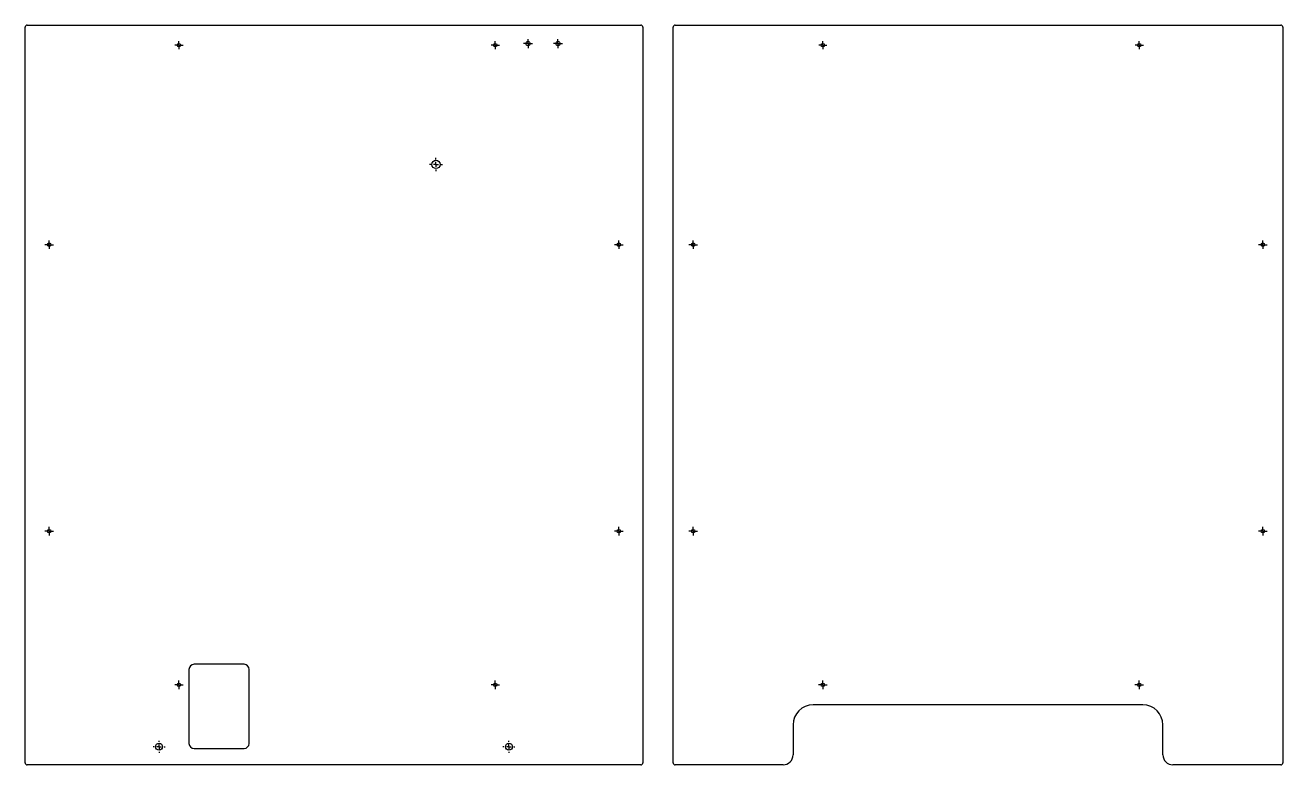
# Model space of a CAD drawing. Header units: millimetres. Extents: x 47 to 3316, y 82 to 1585.
# Drawn here: x 1385 to 2643, y 83 to 823 of the extents above; entities that cross this region are included whole.
import ezdxf

# ---------------------------------------------------------------- set-up
doc = ezdxf.new("R2010")
doc.units = ezdxf.units.MM
doc.layers.add('10', color=7, linetype='Continuous')

# ---------------------------------------------------------------- blocks, each defined once
blk = doc.blocks.new('SW_CENTERMARKSYMBOL_0')
at = {"layer": '10', "color": 0}
for p, q in [((-2.5, 0), (-4.1, 0)), ((0, 0), (-2.5, 0)), ((0, 2.5), (0, 4.1)), ((0, 0), (0, 2.5)), ((0, 0), (0, -2.5)), ((0, 0), (2.5, 0)), ((2.5, 0), (4.1, 0)), ((0, -2.5), (0, -4.1))]:
    blk.add_line(p, q, dxfattribs=at)
blk = doc.blocks.new('SW_CENTERMARKSYMBOL_1')
at = {"layer": '10', "color": 0}
for p, q in [((-2.5, 0), (-4.1, 0)), ((0, 0), (-2.5, 0)), ((0, 2.5), (0, 4.1)), ((0, 0), (0, 2.5)), ((0, 0), (0, -2.5)), ((0, 0), (2.5, 0)), ((2.5, 0), (4.1, 0)), ((0, -2.5), (0, -4.1))]:
    blk.add_line(p, q, dxfattribs=at)
blk = doc.blocks.new('SW_CENTERMARKSYMBOL_2')
at = {"layer": '10', "color": 0}
for p, q in [((-2.5, 0), (-4.25, 0)), ((0, 0), (-2.5, 0)), ((0, 2.5), (0, 4.25)), ((0, 0), (0, 2.5)), ((0, 0), (0, -2.5)), ((0, 0), (2.5, 0)), ((2.5, 0), (4.25, 0)), ((0, -2.5), (0, -4.25))]:
    blk.add_line(p, q, dxfattribs=at)
blk = doc.blocks.new('SW_CENTERMARKSYMBOL_3')
at = {"layer": '10', "color": 0}
for p, q in [((-2.5, 0), (-4.25, 0)), ((0, 0), (-2.5, 0)), ((0, 2.5), (0, 4.25)), ((0, 0), (0, 2.5)), ((0, 0), (0, -2.5)), ((0, 0), (2.5, 0)), ((2.5, 0), (4.25, 0)), ((0, -2.5), (0, -4.25))]:
    blk.add_line(p, q, dxfattribs=at)
blk = doc.blocks.new('SW_CENTERMARKSYMBOL_4')
at = {"layer": '10', "color": 0}
for p, q in [((-2.5, 0), (-4.25, 0)), ((0, 0), (-2.5, 0)), ((0, 2.5), (0, 4.25)), ((0, 0), (0, 2.5)), ((0, 0), (0, -2.5)), ((0, 0), (2.5, 0)), ((2.5, 0), (4.25, 0)), ((0, -2.5), (0, -4.25))]:
    blk.add_line(p, q, dxfattribs=at)
blk = doc.blocks.new('SW_CENTERMARKSYMBOL_5')
at = {"layer": '10', "color": 0}
for p, q in [((-2.5, 0), (-4.25, 0)), ((0, 0), (-2.5, 0)), ((0, 2.5), (0, 4.25)), ((0, 0), (0, 2.5)), ((0, 0), (0, -2.5)), ((0, 0), (2.5, 0)), ((2.5, 0), (4.25, 0)), ((0, -2.5), (0, -4.25))]:
    blk.add_line(p, q, dxfattribs=at)
blk = doc.blocks.new('SW_CENTERMARKSYMBOL_6')
at = {"layer": '10', "color": 0}
for p, q in [((-2.5, 0), (-4.25, 0)), ((0, 0), (-2.5, 0)), ((0, 2.5), (0, 4.25)), ((0, 0), (0, 2.5)), ((0, 0), (0, -2.5)), ((0, 0), (2.5, 0)), ((2.5, 0), (4.25, 0)), ((0, -2.5), (0, -4.25))]:
    blk.add_line(p, q, dxfattribs=at)
blk = doc.blocks.new('SW_CENTERMARKSYMBOL_7')
at = {"layer": '10', "color": 0}
for p, q in [((-2.5, 0), (-4.25, 0)), ((0, 0), (-2.5, 0)), ((0, 2.5), (0, 4.25)), ((0, 0), (0, 2.5)), ((0, 0), (0, -2.5)), ((0, 0), (2.5, 0)), ((2.5, 0), (4.25, 0)), ((0, -2.5), (0, -4.25))]:
    blk.add_line(p, q, dxfattribs=at)
blk = doc.blocks.new('SW_CENTERMARKSYMBOL_8')
at = {"layer": '10', "color": 0}
for p, q in [((-5, 0), (-6, 0)), ((0, 0), (-2.5, 0)), ((0, 5), (0, 6)), ((0, 0), (0, 2.5)), ((0, 0), (0, -2.5)), ((0, 0), (2.5, 0)), ((5, 0), (6, 0)), ((0, -5), (0, -6))]:
    blk.add_line(p, q, dxfattribs=at)
blk = doc.blocks.new('SW_CENTERMARKSYMBOL_9')
at = {"layer": '10', "color": 0}
for p, q in [((-5, 0), (-6, 0)), ((0, 0), (-2.5, 0)), ((0, 5), (0, 6)), ((0, 0), (0, 2.5)), ((0, 0), (0, -2.5)), ((0, 0), (2.5, 0)), ((5, 0), (6, 0)), ((0, -5), (0, -6))]:
    blk.add_line(p, q, dxfattribs=at)
blk = doc.blocks.new('SW_CENTERMARKSYMBOL_10')
at = {"layer": '10', "color": 0}
for p, q in [((-2.5, 0), (-4.6, 0)), ((0, 0), (-2.5, 0)), ((0, 2.5), (0, 4.6)), ((0, 0), (0, 2.5)), ((0, 0), (0, -2.5)), ((0, 0), (2.5, 0)), ((2.5, 0), (4.6, 0)), ((0, -2.5), (0, -4.6))]:
    blk.add_line(p, q, dxfattribs=at)
blk = doc.blocks.new('SW_CENTERMARKSYMBOL_11')
at = {"layer": '10', "color": 0}
for p, q in [((-2.5, 0), (-4.6, 0)), ((0, 0), (-2.5, 0)), ((0, 2.5), (0, 4.6)), ((0, 0), (0, 2.5)), ((0, 0), (0, -2.5)), ((0, 0), (2.5, 0)), ((2.5, 0), (4.6, 0)), ((0, -2.5), (0, -4.6))]:
    blk.add_line(p, q, dxfattribs=at)
blk = doc.blocks.new('SW_CENTERMARKSYMBOL_12')
at = {"layer": '10', "color": 0}
for p, q in [((-5, 0), (-6.65, 0)), ((0, 0), (-2.5, 0)), ((0, 5), (0, 6.65)), ((0, 0), (0, 2.5)), ((0, 0), (0, -2.5)), ((0, 0), (2.5, 0)), ((5, 0), (6.65, 0)), ((0, -5), (0, -6.65))]:
    blk.add_line(p, q, dxfattribs=at)

msp = doc.modelspace()

# ---------------------------------------------------------------- linework, layer by layer
at = {"color": 7, "linetype": 'Continuous', "lineweight": 25}
for p, q in [((1384.701, 85.262), (1384.701, 821.262)), ((1386.701, 823.262), (2000.701, 823.262)), ((2002.701, 821.262), (2002.701, 85.262)), ((2032.961, 85.262), (2032.961, 821.262)), ((2034.961, 823.262), (2640.961, 823.262)), ((2642.961, 821.262), (2642.961, 85.262)), ((1548.601, 178.762), (1548.601, 104.762)), ((1603.701, 183.862), (1553.701, 183.862)), ((1608.801, 104.762), (1608.801, 178.762)), ((2502.961, 143.262), (2172.961, 143.262)), ((2152.961, 123.262), (2152.961, 93.262)), ((2522.961, 93.262), (2522.961, 123.262)), ((1553.701, 99.662), (1603.701, 99.662)), ((2000.701, 83.262), (1386.701, 83.262)), ((2142.961, 83.262), (2034.961, 83.262)), ((2640.961, 83.262), (2532.961, 83.262))]:
    msp.add_line(p, q, dxfattribs=at)
for centre, radius in [((1887.786, 804.809), 2.1), ((1917.786, 804.809), 2.1), ((1538.545, 803.262), 1.75), ((1855.031, 803.262), 1.75), ((2182.805, 803.262), 1.75), ((2499.291, 803.262), 1.75), ((1795.723, 683.914), 4.15), ((1408.701, 603.618), 1.75), ((1978.701, 603.618), 1.75), ((2052.961, 603.618), 1.75), ((2622.961, 603.618), 1.75), ((1408.701, 317.01), 1.75), ((1978.701, 317.01), 1.75), ((2052.961, 317.01), 1.75), ((2622.961, 317.01), 1.75), ((1538.545, 163.262), 1.75), ((1855.031, 163.262), 1.75), ((2182.805, 163.262), 1.75), ((2499.291, 163.262), 1.75), ((1518.701, 101.362), 3.5), ((1868.701, 101.362), 3.5)]:
    msp.add_circle(centre, radius, dxfattribs=at)
for centre, radius, start, end in [((1386.701, 821.262), 2, 90, 180), ((2000.701, 821.262), 2, 0, 90), ((2034.961, 821.262), 2, 90, 180), ((2640.961, 821.262), 2, 0, 90), ((1553.701, 178.762), 5.1, 90, 180), ((1603.701, 178.762), 5.1, 0, 90), ((2172.961, 123.262), 20, 90, 180), ((2502.961, 123.262), 20, 0, 90), ((1553.701, 104.762), 5.1, 180, 270), ((1603.701, 104.762), 5.1, 270, 0), ((2142.961, 93.262), 10, 270, 0), ((2532.961, 93.262), 10, 180, 270), ((1386.701, 85.262), 2, 180, 270), ((2000.701, 85.262), 2, 270, 0), ((2034.961, 85.262), 2, 180, 270), ((2640.961, 85.262), 2, 270, 0)]:
    msp.add_arc(centre, radius, start, end, dxfattribs=at)

# ---------------------------------------------------------------- block references
at = {"layer": '10'}
for name, p in [('SW_CENTERMARKSYMBOL_1', (1538.545, 803.262)), ('SW_CENTERMARKSYMBOL_0', (1855.031, 803.262)), ('SW_CENTERMARKSYMBOL_10', (1887.786, 804.809)), ('SW_CENTERMARKSYMBOL_11', (1917.786, 804.809)), ('SW_CENTERMARKSYMBOL_1', (2182.805, 803.262)), ('SW_CENTERMARKSYMBOL_0', (2499.291, 803.262)), ('SW_CENTERMARKSYMBOL_12', (1795.723, 683.914)), ('SW_CENTERMARKSYMBOL_2', (1408.701, 603.618)), ('SW_CENTERMARKSYMBOL_7', (1978.701, 603.618)), ('SW_CENTERMARKSYMBOL_2', (2052.961, 603.618)), ('SW_CENTERMARKSYMBOL_7', (2622.961, 603.618)), ('SW_CENTERMARKSYMBOL_3', (1408.701, 317.01)), ('SW_CENTERMARKSYMBOL_6', (1978.701, 317.01)), ('SW_CENTERMARKSYMBOL_3', (2052.961, 317.01)), ('SW_CENTERMARKSYMBOL_6', (2622.961, 317.01)), ('SW_CENTERMARKSYMBOL_4', (1538.545, 163.262)), ('SW_CENTERMARKSYMBOL_5', (1855.031, 163.262)), ('SW_CENTERMARKSYMBOL_4', (2182.805, 163.262)), ('SW_CENTERMARKSYMBOL_5', (2499.291, 163.262)), ('SW_CENTERMARKSYMBOL_8', (1518.701, 101.362)), ('SW_CENTERMARKSYMBOL_9', (1868.701, 101.362))]:
    msp.add_blockref(name, p, dxfattribs=at)

doc.saveas('drawing.dxf')
